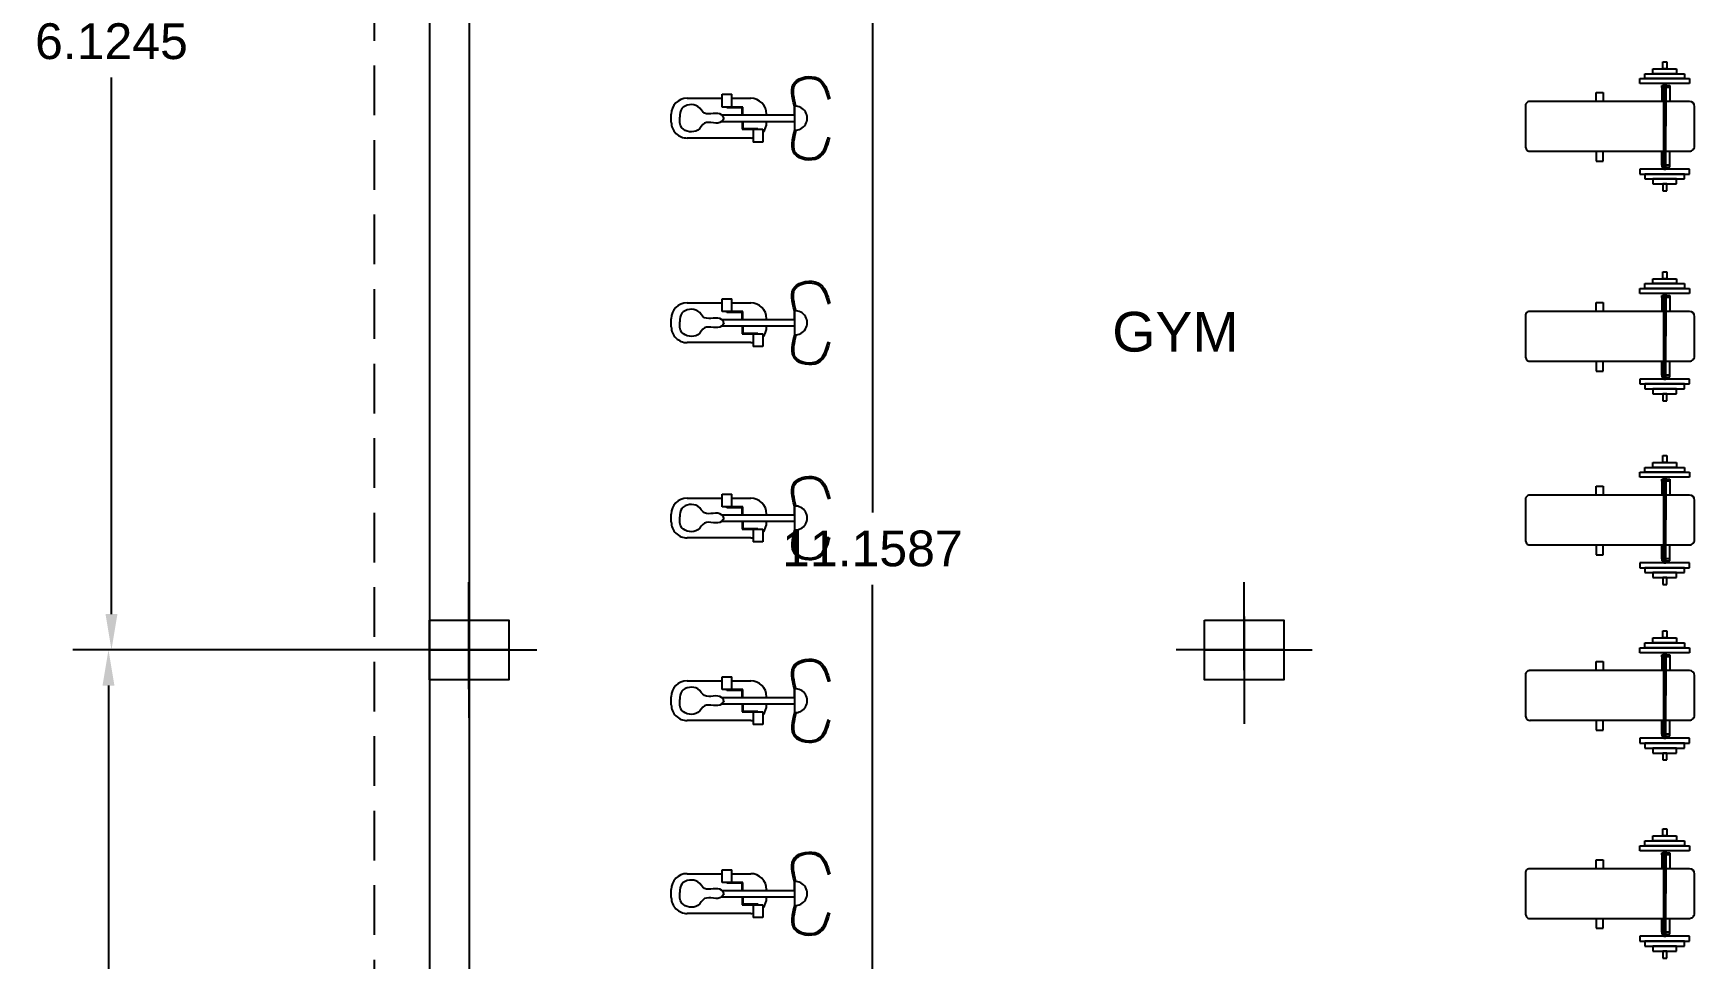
# Model space of a CAD drawing. Header units: inches. Extents: x 116 to 385, y -28932 to 7645.
# Drawn here: x 127.01 to 135.37, y 85.53 to 90.19 of the extents above; entities that cross this region are included whole.
import ezdxf

# ---------------------------------------------------------------- set-up
doc = ezdxf.new("R2010")
doc.units = ezdxf.units.IN
doc.header["$MEASUREMENT"] = 0
doc.linetypes.add('DASHED2', pattern=[0.375, 0.25, -0.125])
doc.styles.get("Standard").update_dxf_attribs({"font": 'arial.ttf'})
doc.dimstyles.get("Standard").update_dxf_attribs({"dimtxt": 0.18, "dimasz": 0.18, "dimexe": 0.18, "dimexo": 0.0625, "dimgap": 0.09, "dimtad": 0, "dimtih": 1, "dimtoh": 1, "dimdec": 4, "dimzin": 0, "dimdsep": 46, "dimtxsty": 'Standard', "dimcen": 0.09, "dimadec": 0, "dimazin": 0, "dimtfac": 1, "dimtdec": 4, "dimtofl": 0, "dimtmove": 0, "dimatfit": 3, "dimfxl": 1, "dimtolj": 1, "dimtzin": 0, "dimarcsym": 0})

# ---------------------------------------------------------------- blocks, each defined once
blk = doc.blocks.new('*U2')
blk.add_lwpolyline([(-0.2, 0), (0.2, 0), (0.2, -0.3), (-0.2, -0.3)], close=True)
blk = doc.blocks.new('A$C19BA2A16')
at = {"ltscale": 300}
for p, q in [((840, 1701), (450, 1701)), ((70, 1521), (120, 1521)), ((70, 1281), (70, 1521)), ((120, 1601), (170, 1601)), ((120, 1201), (120, 1601)), ((120, 1521), (120, 1281)), ((170, 1151), (170, 1651)), ((170, 1651), (220, 1651)), ((170, 1601), (170, 1401)), ((220, 1651), (220, 1151)), ((400, 1651), (400, 1411)), ((900, 1411), (900, 1651)), ((1080, 1651), (1080, 1151)), ((1130, 1651), (1080, 1651)), ((1130, 1151), (1130, 1651)), ((1130, 1601), (1130, 1401)), ((1180, 1601), (1130, 1601)), ((1180, 1201), (1180, 1601)), ((1180, 1521), (1180, 1281)), ((1230, 1521), (1180, 1521)), ((1230, 1281), (1230, 1521)), ((0, 1421), (70, 1421)), ((0, 1381), (0, 1421)), ((70, 1381), (0, 1381)), ((70, 1421), (70, 1401)), ((70, 1401), (70, 1381)), ((170, 1401), (170, 1201)), ((220, 1411), (650, 1411)), ((220, 1391), (220, 1411)), ((220, 1401), (220, 1391)), ((650, 1391), (220, 1391)), ((220, 1391), (650, 1391)), ((240, 1451), (260, 1451)), ((240, 1411), (240, 1451)), ((240, 1371), (240, 1391)), ((260, 1371), (240, 1371)), ((260, 1451), (400, 1451)), ((260, 1451), (260, 1411)), ((260, 1391), (260, 1371)), ((260, 1371), (400, 1371)), ((400, 1391), (400, 41)), ((1080, 1411), (650, 1411)), ((650, 1391), (1080, 1391)), ((1080, 1391), (650, 1391)), ((1040, 1451), (900, 1451)), ((900, 51), (900, 1391)), ((1040, 1371), (900, 1371)), ((1040, 1451), (1040, 1411)), ((1060, 1451), (1040, 1451)), ((1040, 1391), (1040, 1371)), ((1040, 1371), (1060, 1371)), ((1060, 1411), (1060, 1451)), ((1060, 1371), (1060, 1391)), ((1080, 1391), (1080, 1411)), ((1080, 1401), (1080, 1391)), ((1130, 1401), (1130, 1201)), ((1300, 1421), (1230, 1421)), ((1230, 1421), (1230, 1401)), ((1230, 1401), (1230, 1381)), ((1230, 1381), (1300, 1381)), ((1300, 1381), (1300, 1421)), ((120, 1281), (70, 1281)), ((170, 1201), (120, 1201)), ((1130, 1201), (1180, 1201)), ((1180, 1281), (1230, 1281)), ((220, 1151), (170, 1151)), ((1080, 1151), (1130, 1151)), ((310, 781), (400, 781)), ((310, 711), (310, 781)), ((400, 711), (310, 711)), ((1000, 781), (900, 781)), ((900, 711), (1000, 711)), ((1000, 711), (1000, 781)), ((450, 1), (650, 1)), ((650, 1), (860, 1))]:
    blk.add_line(p, q, dxfattribs=at)
for centre, radius, start, end in [((450, 1651), 50, 90, 180), ((849, 1650), 51.3, 0.682, 99.7069), ((441, 41), 41, 180, 282.6804), ((860, 42), 41, 270, 12.6801)]:
    blk.add_arc(centre, radius, start, end, dxfattribs=at)
blk = doc.blocks.new('A$C5A485A1C')
for p, q in [((186, 775), (336, 775)), ((241, 775), (186, 775)), ((241, 318), (241, 775)), ((241, 775), (281, 775)), ((281, 318), (281, 775)), ((236, 600), (241, 600)), ((281, 600), (286, 600)), ((326, 545), (331, 545)), ((326, 450), (326, 545)), ((331, 575), (411, 575)), ((331, 545), (331, 575)), ((331, 445), (331, 545)), ((411, 575), (411, 515)), ((136, 380), (136, 500)), ((241, 450), (191, 450)), ((191, 450), (191, 350)), ((196, 445), (196, 350)), ((241, 445), (196, 445)), ((281, 450), (326, 450)), ((281, 445), (331, 445)), ((331, 515), (411, 515)), ((386, 500), (386, 100)), ((191, 380), (111, 380)), ((111, 320), (111, 380)), ((191, 320), (111, 320)), ((136, 100), (136, 320)), ((191, 350), (191, 320)), ((196, 350), (191, 350)), ((286, 0), (236, 0))]:
    blk.add_line(p, q)
for centre, radius, start, end in [((261, 780), 75.2, 355.9928, 184.0072), ((236, 500), 100, 90, 180), ((286, 500), 100, 48.5904, 90), ((286, 500), 100, 0, 8.6269), ((236, 100), 100, 180, 270), ((286, 100), 100, 270, 0)]:
    blk.add_arc(centre, radius, start, end)
for points in [[(186, 775), (36, 775), (10, 923), (140, 998)], [(336, 775), (486, 775), (512, 923), (383, 998)], [(261, 331), (240, 316), (229, 210), (187, 167), (201, 67), (254, 53)], [(261, 331), (283, 316), (293, 210), (336, 167), (322, 67), (254, 53)]]:
    blk.add_spline(points, degree=3)
for points in [[(184, 784), (135, 772), (87, 761), (33, 784), (17, 813), (6, 883), (14, 917), (52, 958), (84, 971), (127, 983), (135, 986), (143, 988)], [(339, 784), (388, 772), (436, 761), (489, 784), (506, 813), (516, 883), (509, 917), (471, 958), (439, 971), (396, 983), (388, 986), (380, 988)]]:
    blk.add_open_spline(points, degree=3, knots=[0, 0, 0, 0, 0.1283109, 0.1283109, 0.2282709, 0.2282709, 0.3282308, 0.3282308, 0.4281908, 0.4281908, 0.45, 0.45, 0.45, 0.45])
blk = doc.blocks.new('*D313')
at = {"color": 0, "lineweight": -2, "transparency": 16777216}
for p, q in [((128.942, 93.2115), (127.224, 93.2115)), ((127.404, 93.0315), (127.404, 90.3311)), ((127.404, 87.267), (127.404, 89.9673)), ((128.942, 87.087), (127.224, 87.087))]:
    blk.add_line(p, q, dxfattribs=at)
at = {"color": 0, "transparency": 16777216}
for points in [[(127.374, 93.0315), (127.434, 93.0315), (127.404, 93.2115)], [(127.374, 87.267), (127.434, 87.267), (127.404, 87.087)]]:
    blk.add_solid(points, dxfattribs=at)
at = {"layer": 'Defpoints', "color": 0, "transparency": 16777216}
for p in [(129.0045, 93.2115), (127.404, 87.087), (129.0045, 87.087)]:
    blk.add_point(p, dxfattribs=at)
at = {"color": 0, "transparency": 16777216, "insert": (127.404, 90.1492), "char_height": 0.18, "attachment_point": 5}
blk.add_mtext('\\A1;6.1245', dxfattribs=at)
blk = doc.blocks.new('*D314')
at = {"color": 0, "lineweight": -2, "transparency": 16777216}
for p, q in [((128.942, 87.087), (127.209, 87.087)), ((127.389, 86.907), (127.389, 84.8089)), ((127.389, 82.347), (127.389, 84.4451)), ((128.942, 82.167), (127.209, 82.167))]:
    blk.add_line(p, q, dxfattribs=at)
at = {"color": 0, "transparency": 16777216}
for points in [[(127.359, 86.907), (127.419, 86.907), (127.389, 87.087)], [(127.359, 82.347), (127.419, 82.347), (127.389, 82.167)]]:
    blk.add_solid(points, dxfattribs=at)
at = {"layer": 'Defpoints', "color": 0, "transparency": 16777216}
for p in [(129.0045, 87.087), (127.389, 82.167), (129.0045, 82.167)]:
    blk.add_point(p, dxfattribs=at)
at = {"color": 0, "transparency": 16777216, "insert": (127.389, 84.627), "char_height": 0.18, "attachment_point": 5}
blk.add_mtext('\\A1;4.9200', dxfattribs=at)
blk = doc.blocks.new('*D336')
at = {"color": 0, "lineweight": -2, "transparency": 16777216}
for p, q in [((131.192, 93.1757), (131.0536, 93.1757)), ((131.2336, 92.9957), (131.2336, 87.7783)), ((131.2336, 82.197), (131.2336, 87.4144)), ((131.192, 82.017), (131.0536, 82.017))]:
    blk.add_line(p, q, dxfattribs=at)
at = {"color": 0, "transparency": 16777216}
for points in [[(131.2036, 92.9957), (131.2636, 92.9957), (131.2336, 93.1757)], [(131.2036, 82.197), (131.2636, 82.197), (131.2336, 82.017)]]:
    blk.add_solid(points, dxfattribs=at)
at = {"layer": 'Defpoints', "color": 0, "transparency": 16777216}
for p in [(131.2545, 93.1757), (131.2336, 82.017), (131.2545, 82.017)]:
    blk.add_point(p, dxfattribs=at)
at = {"color": 0, "transparency": 16777216, "insert": (131.2336, 87.5964), "char_height": 0.18, "attachment_point": 5}
blk.add_mtext('\\A1;11.1587', dxfattribs=at)

msp = doc.modelspace()

# ---------------------------------------------------------------- linework, layer by layer
for p, q in [((129.0045, 93.415), (129.0045, 66.957)), ((129.2045, 93.415), (129.2045, 66.957)), ((129.0045, 93.217), (129.0045, 87.087)), ((129.2025, 86.889), (129.2025, 87.42856)), ((133.1045, 86.9849), (133.1045, 87.42856)), ((129.2025, 87.285), (129.2025, 86.74544)), ((133.1045, 87.25468), (133.1045, 86.71512)), ((129.4005, 87.087), (128.86094, 87.087)), ((129.0045, 87.087), (129.54406, 87.087)), ((133.3025, 87.087), (132.76294, 87.087)), ((132.9065, 87.087), (133.44606, 87.087))]:
    msp.add_line(p, q)
at = {"linetype": 'DASHED2'}
msp.add_line((128.72631, 93.40243), (128.72631, 66.05441), dxfattribs=at)

# ---------------------------------------------------------------- block references
for name, p, xscale, yscale, zscale, rotation in [('A$C5A485A1C', (130.22141, 89.97181), 0.0008, 0.0008, 0.0008, 270), ('A$C19BA2A16', (134.52067, 90.04695), 0.0005, 0.0005, 0.0005, 269.9999999999921), ('A$C19BA2A16', (134.52067, 88.99019), 0.0005, 0.0005, 0.0005, 269.9999999999921), ('A$C5A485A1C', (130.22141, 88.94206), 0.0008, 0.0008, 0.0008, 270), ('A$C19BA2A16', (134.52067, 88.06579), 0.0005, 0.0005, 0.0005, 269.9999999999921), ('A$C5A485A1C', (130.22141, 87.95948), 0.0008, 0.0008, 0.0008, 270), ('A$C19BA2A16', (134.52067, 87.18293), 0.0005, 0.0005, 0.0005, 269.9999999999921), ('A$C5A485A1C', (130.22141, 87.04002), 0.0008, 0.0008, 0.0008, 270), ('A$C19BA2A16', (134.52067, 86.18583), 0.0005, 0.0005, 0.0005, 269.9999999999921), ('A$C5A485A1C', (130.22141, 86.06964), 0.0008, 0.0008, 0.0008, 270)]:
    msp.add_blockref(name, p, dxfattribs=dict(xscale=xscale, yscale=yscale, zscale=zscale, rotation=rotation))
for p in [(129.2045, 87.237), (133.1045, 87.237)]:
    msp.add_blockref('*U2', p)

# ---------------------------------------------------------------- texts
at = {"insert": (132.44074, 88.78819), "char_height": 0.2, "attachment_point": 1}
msp.add_mtext_dynamic_manual_height_columns('GYM', width=0.850801, gutter_width=1, heights=[0], dxfattribs=at)

# ---------------------------------------------------------------- dimensions: what is measured, and where the dimension line sits
for base, p1, p2, picture, middle in [((127.40402, 87.087), (129.0045, 93.21148), (129.0045, 87.087), '*D313', (127.40402, 90.14924)), ((131.23364, 82.017), (131.2545, 93.1757), (131.2545, 82.017), '*D336', (131.23364, 87.59635)), ((127.38904, 82.167), (129.0045, 87.087), (129.0045, 82.167), '*D314', (127.38904, 84.627))]:
    dim = msp.add_linear_dim(base=base, p1=p1, p2=p2, angle=90, dimstyle='Standard')
    dim.commit()
    dim.dimension.update_dxf_attribs({"geometry": picture, "text_midpoint": middle})

doc.saveas('drawing.dxf')
